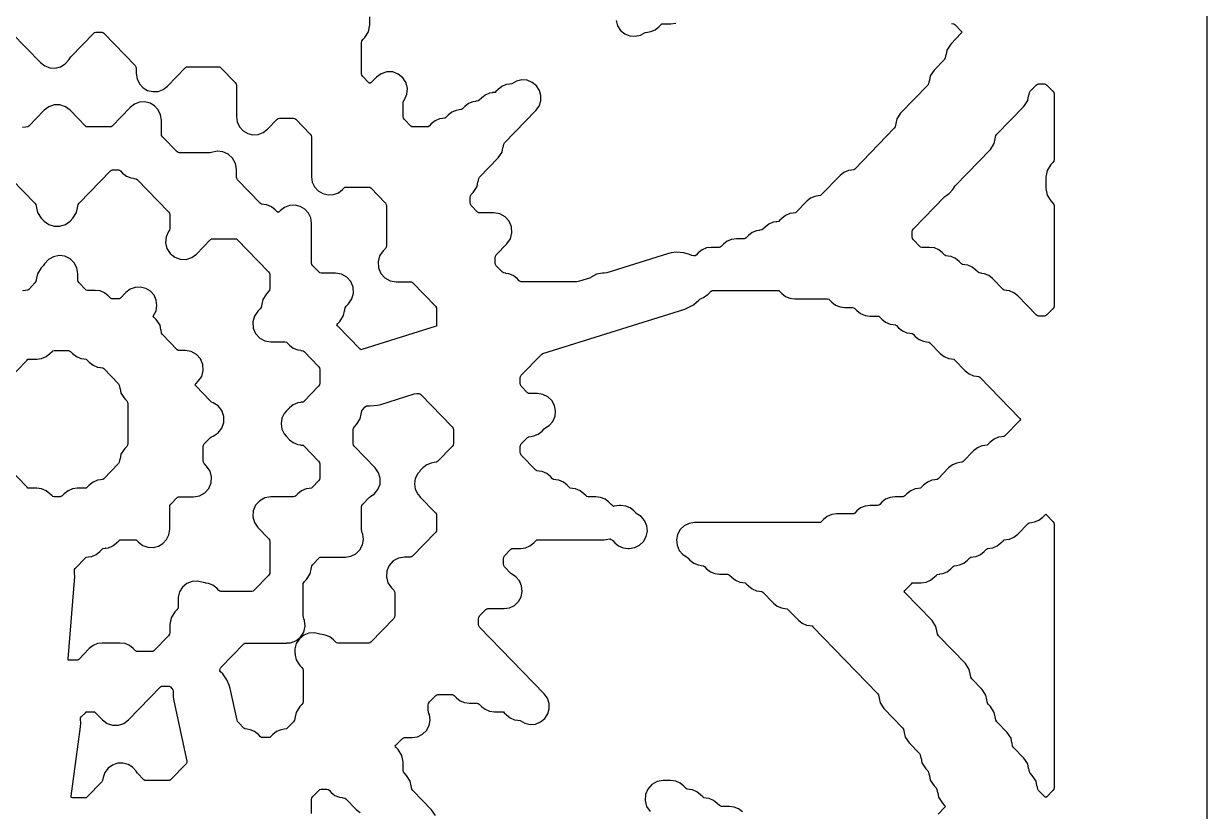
# Model space of a CAD drawing. Header units: millimetres. Extents: x 2 to 65, y 2 to 128.
# Drawn here: x 32.6 to 65.27, y 81.48 to 103.2 of the extents above; entities that cross this region are included whole.
import ezdxf

# ---------------------------------------------------------------- set-up
doc = ezdxf.new("R2010")
doc.units = ezdxf.units.MM
doc.layers.add('CUT', color=1, linetype='Continuous')

msp = doc.modelspace()

# ---------------------------------------------------------------- linework, layer by layer
at = {"layer": 'CUT'}
for points in [[(44.134, 2), (52.134, 2), (52.134, 5), (65.2679, 5), (65.2679, 125), (52.134, 125), (52.134, 128), (44.134, 128), (44.134, 125), (23.134, 125), (23.134, 128), (15.134, 128), (15.134, 125), (2, 125), (2, 5), (15.134, 5), (15.134, 2), (23.134, 2), (23.134, 5), (44.134, 5)], [(57.1565, 97.2365), (57.1316, 97.2747), (57.1229, 97.3195), (57.1229, 97.4602), (57.1316, 97.5049), (57.1565, 97.5431), (58.0207, 98.4337), (58.0757, 98.477), (58.1446, 98.519), (58.2426, 98.6295), (58.3079, 98.7296), (59.2845, 99.7359), (59.389, 99.8962), (59.4139, 100.0234), (59.4164, 100.0229), (59.4344, 100.1151), (59.4593, 100.1533), (60.2056, 100.9223), (60.3102, 101.0827), (60.335, 101.2099), (60.3376, 101.2094), (60.3555, 101.3015), (60.3805, 101.3397), (60.5538, 101.5184), (60.5789, 101.5381), (60.6105, 101.5424), (60.774, 101.5424), (60.8056, 101.5381), (60.8306, 101.5184), (61.004, 101.3397), (61.0289, 101.3015), (61.0377, 101.2568), (61.0377, 99.4551), (61.0289, 99.4103), (61.004, 99.3721), (60.9486, 99.315), (60.844, 99.1546), (60.8074, 98.9668), (60.8074, 98.6604), (60.844, 98.4725), (60.9486, 98.3121), (61.004, 98.255), (61.0289, 98.2168), (61.0377, 98.172), (61.0377, 95.4212), (61.0289, 95.3764), (61.004, 95.3382), (60.8306, 95.1596), (60.8056, 95.1398), (60.774, 95.1356), (60.6105, 95.1356), (60.5789, 95.1398), (60.5538, 95.1596), (60.0336, 95.6957), (59.9291, 95.778), (59.8066, 95.8298), (59.7222, 95.8411), (59.7225, 95.843), (59.6578, 95.8517), (59.6327, 95.8714), (59.3427, 96.1703), (59.2382, 96.2525), (59.1157, 96.3043), (59.0314, 96.3157), (59.0316, 96.3176), (58.9669, 96.3263), (58.9419, 96.346), (58.8821, 96.4075), (58.7776, 96.4898), (58.6551, 96.5416), (58.5708, 96.553), (58.5711, 96.5549), (58.5063, 96.5636), (58.4813, 96.5833), (58.4216, 96.6448), (58.3171, 96.7271), (58.1946, 96.7789), (58.1102, 96.7902), (58.1105, 96.7922), (58.0458, 96.8009), (58.0207, 96.8206), (57.961, 96.8821), (57.8565, 96.9644), (57.734, 97.0162), (57.6022, 97.0339), (57.3865, 97.0339), (57.3549, 97.0381), (57.3299, 97.0579)], [(40.4013, 87.8715), (40.5058, 88.0318), (40.5306, 88.159), (40.5332, 88.1585), (40.5512, 88.2507), (40.5761, 88.2889), (40.7495, 88.4676), (40.7745, 88.4873), (40.8062, 88.4915), (41.4764, 88.4915), (41.6275, 88.5149), (41.7645, 88.5828), (41.8745, 88.6889), (41.9473, 88.8234), (41.9761, 88.9735), (41.9582, 89.1253), (41.9417, 89.1619), (41.9242, 89.2517), (41.9242, 89.867), (41.9329, 89.9117), (41.9578, 89.9499), (42.1312, 90.1286), (42.1811, 90.1679), (42.2744, 90.2266), (42.3763, 90.3513), (42.4333, 90.5019), (42.4395, 90.6629), (42.3942, 90.8174), (42.3021, 90.9495), (41.7275, 91.5416), (41.7026, 91.5798), (41.6939, 91.6246), (41.6939, 92.0025), (41.7026, 92.0473), (41.7275, 92.0855), (41.783, 92.1427), (41.8875, 92.303), (41.9123, 92.4302), (41.9149, 92.4297), (41.9329, 92.5219), (41.9578, 92.5601), (42.0279, 92.6323), (42.063, 92.6573), (42.0646, 92.6577), (42.1547, 92.6579), (42.3638, 92.6805), (42.4597, 92.7005), (43.3781, 92.9886), (43.4525, 93), (43.5028, 93), (43.5344, 92.9958), (43.5594, 92.976), (44.4236, 92.0855), (44.4486, 92.0473), (44.4573, 92.0025), (44.4573, 91.6246), (44.4486, 91.5798), (44.4236, 91.5416), (44.02, 91.1257), (43.9949, 91.1059), (43.9302, 91.0973), (43.9305, 91.0953), (43.8461, 91.084), (43.7236, 91.0322), (43.6191, 90.9499), (43.5361, 90.8644), (43.5388, 90.8618), (43.4732, 90.7918), (43.4077, 90.6568), (43.3852, 90.5085), (43.4077, 90.3601), (43.4732, 90.2251), (43.5388, 90.1551), (43.5361, 90.1525), (43.9631, 89.7126), (43.988, 89.6744), (43.9967, 89.6297), (43.9967, 89.2517), (43.988, 89.2069), (43.9631, 89.1687), (43.3291, 88.5155), (43.3041, 88.4958), (43.2725, 88.4915), (43.1062, 88.4915), (42.942, 88.4638), (42.7961, 88.3838), (42.6845, 88.2603), (42.6197, 88.107), (42.6087, 87.9409), (42.6529, 87.7804), (42.7473, 87.6433), (42.8117, 87.577), (42.8366, 87.5388), (42.8453, 87.4941), (42.8453, 86.8788), (42.8366, 86.834), (42.8117, 86.7958), (42.1777, 86.1426), (42.1527, 86.1229), (42.1211, 86.1186), (41.2667, 86.1186), (41.2351, 86.1229), (41.2101, 86.1426), (41.1503, 86.2041), (41.0458, 86.2864), (40.9233, 86.3382), (40.839, 86.3496), (40.8393, 86.3515), (40.7739, 86.3603), (40.773, 86.3606), (40.6237, 86.3981), (40.4701, 86.3883), (40.3267, 86.3323), (40.2072, 86.2353), (40.1228, 86.1066), (40.0816, 85.9583), (40.0846, 85.8814), (40.0819, 85.8814), (40.0819, 85.8468), (40.0868, 85.8215), (40.0875, 85.8044), (40.0911, 85.7856), (40.0937, 85.7862), (40.1185, 85.6589), (40.2231, 85.4986), (40.2785, 85.4414), (40.3035, 85.4032), (40.3122, 85.3585), (40.3122, 84.5059), (40.3035, 84.4612), (40.2785, 84.423), (40.2231, 84.3658), (40.1185, 84.2055), (40.0937, 84.0783), (40.0911, 84.0788), (40.0732, 83.9866), (40.0483, 83.9484), (39.8749, 83.7697), (39.8498, 83.75), (39.7851, 83.7413), (39.7854, 83.7394), (39.701, 83.7281), (39.5785, 83.6763), (39.474, 83.594), (39.4143, 83.5324), (39.3893, 83.5127), (39.3577, 83.5085), (39.1942, 83.5085), (39.1626, 83.5127), (39.1375, 83.5324), (39.0778, 83.594), (38.9733, 83.6763), (38.8508, 83.7281), (38.7664, 83.7394), (38.7667, 83.7413), (38.702, 83.75), (38.6769, 83.7697), (38.5237, 83.9276), (38.5038, 83.9549), (38.4921, 83.9867), (38.3016, 84.8634), (38.2715, 84.9566), (38.2063, 85.1065), (38.095, 85.2668), (38.0335, 85.3263), (38.0136, 85.3513), (38.0113, 85.3685), (38.0181, 85.4032), (38.043, 85.4414), (38.6769, 86.0947), (38.702, 86.1144), (38.7336, 86.1186), (39.8516, 86.1186), (39.8516, 86.1227), (39.9614, 86.126), (40.1135, 86.1825), (40.2396, 86.2847), (40.3262, 86.422), (40.3643, 86.5797), (40.3499, 86.7413), (40.3303, 86.7859), (40.3122, 86.8788), (40.3122, 87.7627), (40.3458, 87.8143)], [(57.0996, 87.7557), (57.1246, 87.7754), (57.1563, 87.7797), (57.3719, 87.7797), (57.5037, 87.7974), (57.6262, 87.8492), (57.7307, 87.9314), (57.7904, 87.993), (57.8155, 88.0127), (57.8802, 88.0214), (57.8799, 88.0233), (57.9643, 88.0346), (58.0868, 88.0865), (58.1913, 88.1687), (58.251, 88.2303), (58.2761, 88.25), (58.3408, 88.2587), (58.3405, 88.2606), (58.4249, 88.2719), (58.5474, 88.3237), (58.6519, 88.406), (58.7116, 88.4676), (58.7366, 88.4873), (58.8013, 88.496), (58.8011, 88.4979), (58.8854, 88.5092), (59.0079, 88.561), (59.1124, 88.6433), (59.1721, 88.7048), (59.1972, 88.7246), (59.2619, 88.7333), (59.2616, 88.7352), (59.346, 88.7465), (59.4685, 88.7983), (59.573, 88.8806), (59.6327, 88.9421), (59.6578, 88.9619), (59.7225, 88.9705), (59.7222, 88.9725), (59.8066, 88.9838), (59.9291, 89.0356), (60.0336, 89.1179), (60.3236, 89.4167), (60.3486, 89.4364), (60.4133, 89.4451), (60.4131, 89.447), (60.4974, 89.4584), (60.6199, 89.5102), (60.7244, 89.5925), (60.7795, 89.6492), (60.8074, 89.67), (60.8353, 89.6492), (61.004, 89.4753), (61.0289, 89.4371), (61.0377, 89.3924), (61.0377, 82.133), (61.0289, 82.0883), (61.004, 82.0501), (60.8353, 81.8762), (60.8074, 81.8554), (60.7795, 81.8762), (60.6107, 82.0501), (60.5858, 82.0883), (60.5679, 82.1805), (60.5653, 82.18), (60.5405, 82.3072), (60.4359, 82.4675), (60.3805, 82.5247), (60.3555, 82.5629), (60.3376, 82.655), (60.335, 82.6545), (60.3102, 82.7818), (60.2056, 82.9421), (59.9199, 83.2365), (59.895, 83.2747), (59.877, 83.3669), (59.8744, 83.3664), (59.8496, 83.4936), (59.7451, 83.654), (59.4593, 83.9484), (59.4344, 83.9866), (59.4164, 84.0788), (59.4139, 84.0783), (59.389, 84.2055), (59.2845, 84.3658), (59.229, 84.423), (59.2041, 84.4612), (59.1862, 84.5533), (59.1836, 84.5528), (59.1588, 84.6801), (59.0542, 84.8404), (58.7685, 85.1348), (58.7436, 85.173), (58.7256, 85.2652), (58.723, 85.2647), (58.6982, 85.3919), (58.5936, 85.5523), (57.8473, 86.3213), (57.8224, 86.3595), (57.8045, 86.4516), (57.8019, 86.4511), (57.7771, 86.5784), (57.6725, 86.7387), (56.9195, 87.5147), (56.8998, 87.5424), (56.9195, 87.5701)], [(36.6259, 84.928), (36.6509, 84.9082), (36.6901, 84.8678), (36.7147, 84.8305), (36.7238, 84.7868), (36.7267, 84.621), (36.7381, 84.5236), (37.1, 82.8579), (37.1019, 82.8197), (37.0801, 82.7882), (36.6509, 82.346), (36.6259, 82.3263), (36.5943, 82.322), (35.9702, 82.322), (35.9386, 82.3263), (35.9135, 82.346), (35.7402, 82.5247), (35.7019, 82.5833), (35.6039, 82.6937), (35.4779, 82.7707), (35.3349, 82.8075), (35.1874, 82.801), (35.0482, 82.7516), (34.9295, 82.6638), (34.8417, 82.5451), (34.7923, 82.4059), (34.7767, 82.3256), (34.7518, 82.2874), (34.3481, 81.8714), (34.323, 81.8517), (34.2914, 81.8475), (33.9433, 81.8475), (33.9076, 81.8536), (33.9063, 81.8898), (34.1696, 83.8111), (34.1734, 83.9091), (34.1666, 84.0206), (34.1692, 84.0535), (34.1887, 84.0801), (34.3016, 84.1964), (34.3266, 84.2161), (34.3582, 84.2203), (34.5217, 84.2203), (34.5533, 84.2161), (34.5784, 84.1964), (34.772, 83.9968), (34.8998, 83.9016), (35.0511, 83.8515), (35.2105, 83.8515), (35.3618, 83.9016), (35.4896, 83.9968), (36.3741, 84.9082), (36.4046, 84.9322), (36.5943, 84.9322)]]:
    msp.add_lwpolyline(points, close=True, dxfattribs=at)
for points in [[(58.2078, 103.2078), (58.2725, 103.1991), (58.2975, 103.1794), (58.4777, 102.9938), (58.4973, 102.9661), (58.4777, 102.9384), (58.1852, 102.637), (58.0806, 102.4767), (58.0558, 102.3494), (58.0532, 102.3499), (58.0353, 102.2578), (58.0103, 102.2196), (57.7246, 101.9251), (57.6201, 101.7648), (57.5952, 101.6376), (57.5927, 101.6381), (57.5747, 101.5459), (57.5498, 101.5077), (56.8035, 100.7387), (56.6989, 100.5784), (56.6741, 100.4511), (56.6715, 100.4516), (56.6536, 100.3595), (56.6286, 100.3213), (55.5341, 99.1935), (55.5091, 99.1737), (55.4444, 99.165), (55.4446, 99.1631), (55.3603, 99.1518), (55.2378, 99.1), (55.1333, 99.0177), (54.613, 98.4816), (54.5879, 98.4619), (54.5232, 98.4532), (54.5235, 98.4513), (54.4391, 98.4399), (54.3167, 98.3881), (54.2122, 98.3058), (53.9221, 98.007), (53.8971, 97.9873), (53.8324, 97.9786), (53.8326, 97.9767), (53.7483, 97.9654), (53.6258, 97.9135), (53.5213, 97.8313), (53.4616, 97.7697), (53.4365, 97.75), (53.3718, 97.7413), (53.3721, 97.7394), (53.2877, 97.7281), (53.1652, 97.6763), (53.0607, 97.594), (53.001, 97.5324), (52.976, 97.5127), (52.9113, 97.504), (52.9115, 97.5021), (52.8272, 97.4908), (52.7047, 97.439), (52.6002, 97.3567), (52.5405, 97.2952), (52.5154, 97.2754), (52.4838, 97.2712), (52.2681, 97.2712), (52.1363, 97.2535), (52.0138, 97.2017), (51.9093, 97.1194), (51.8496, 97.0579), (51.8245, 97.0381), (51.7929, 97.0339), (51.5773, 97.0339), (51.4455, 97.0162), (51.323, 96.9644), (51.2185, 96.8821), (51.1588, 96.8206), (51.1337, 96.8009), (51.1021, 96.7966), (51.097, 96.7966), (51.0441, 96.8057), (50.9773, 96.8336), (50.8223, 96.8791), (50.628, 96.8963), (50.4655, 96.8788), (50.3696, 96.8588), (48.695, 96.3334), (48.6206, 96.322), (48.5774, 96.322), (48.4115, 96.2937), (48.2644, 96.212), (48.2446, 96.1961), (48.217, 96.1835), (47.9386, 96.0961), (47.8642, 96.0847), (46.3329, 96.0847), (46.3013, 96.089), (46.2763, 96.1087), (46.2166, 96.1703), (46.1121, 96.2525), (45.9896, 96.3043), (45.9052, 96.3157), (45.9055, 96.3176), (45.8408, 96.3263), (45.8157, 96.346), (45.6423, 96.5247), (45.6174, 96.5629), (45.6087, 96.6076), (45.6087, 96.7483), (45.6174, 96.7931), (45.6423, 96.8313), (45.9369, 97.1348), (46.0314, 97.2719), (46.0756, 97.4324), (46.0646, 97.5985), (45.9998, 97.7518), (45.8882, 97.8753), (45.7423, 97.9553), (45.5781, 97.9831), (45.1815, 97.9831), (45.1499, 97.9873), (45.1249, 98.007), (44.9515, 98.1857), (44.9266, 98.2239), (44.9178, 98.2686), (44.9178, 98.4093), (44.9266, 98.4541), (44.9515, 98.4923), (45.0069, 98.5494), (45.1115, 98.7098), (45.1363, 98.837), (45.1389, 98.8365), (45.1569, 98.9287), (45.1818, 98.9669), (45.6978, 99.4986), (45.8023, 99.6589), (45.8272, 99.7862), (45.8297, 99.7856), (45.8477, 99.8778), (45.8726, 99.916), (46.7369, 100.8066), (46.8239, 100.9285), (46.871, 101.0708), (46.8737, 101.2206), (46.8319, 101.3645), (46.7494, 101.4896), (46.6335, 101.5846), (46.4947, 101.641), (46.3454, 101.6537), (46.199, 101.6216), (46.0688, 101.5476), (46.0675, 101.5466), (46.0028, 101.5379), (46.003, 101.536), (45.9187, 101.5247), (45.7962, 101.4729), (45.6917, 101.3906), (45.632, 101.3291), (45.6069, 101.3093), (45.5422, 101.3006), (45.5425, 101.2987), (45.4581, 101.2874), (45.3356, 101.2356), (45.2311, 101.1533), (45.1714, 101.0918), (45.1463, 101.072), (45.0816, 101.0634), (45.0819, 101.0614), (44.9975, 101.0501), (44.875, 100.9983), (44.7705, 100.916), (44.7108, 100.8545), (44.6858, 100.8347), (44.6211, 100.8261), (44.6213, 100.8241), (44.537, 100.8128), (44.4145, 100.761), (44.31, 100.6787), (44.2503, 100.6172), (44.2252, 100.5975), (44.1605, 100.5888), (44.1608, 100.5869), (44.0764, 100.5755), (43.9539, 100.5237), (43.8494, 100.4414), (43.7897, 100.3799), (43.7646, 100.3602), (43.733, 100.3559), (43.3393, 100.3559), (43.3077, 100.3602), (43.2826, 100.3799), (43.1092, 100.5586), (43.0843, 100.5968), (43.0756, 100.6415), (43.0756, 101.0195), (43.0843, 101.0643), (43.1114, 101.1059), (43.1771, 101.2552), (43.1911, 101.4177), (43.1521, 101.5761), (43.0643, 101.7135), (42.9368, 101.8153), (42.7834, 101.8707), (42.6203, 101.8737), (42.465, 101.8241), (42.3338, 101.7272), (42.1824, 101.5712), (42.1545, 101.5503), (42.1265, 101.5712), (41.9578, 101.745), (41.9329, 101.7832), (41.9242, 101.828), (41.9242, 102.6805), (41.9329, 102.7253), (41.9578, 102.7635), (42.0133, 102.8206), (42.1178, 102.981), (42.1545, 103.1688), (42.1545, 103.3924)], [(48.9493, 103.2879), (48.9911, 103.144), (49.0736, 103.0189), (49.1895, 102.9239), (49.3283, 102.8675), (49.4776, 102.8548), (49.624, 102.8868), (49.7543, 102.9608), (49.7556, 102.9619), (49.8203, 102.9705), (49.82, 102.9725), (49.9044, 102.9838), (50.0269, 103.0356), (50.1314, 103.1179), (50.1911, 103.1794), (50.2162, 103.1991), (50.2478, 103.2034), (50.4634, 103.2034), (50.5952, 103.2211)], [(32.2755, 102.9421), (33.0649, 102.1288), (33.1833, 102.0386), (33.3231, 101.9873), (33.4717, 101.9793), (33.6162, 102.0156), (33.7435, 102.0927), (33.8425, 102.2039), (33.8979, 102.2889), (34.5318, 102.9421), (34.5569, 102.9619), (34.5885, 102.9661), (34.752, 102.9661), (34.7836, 102.9619), (34.8087, 102.9421), (35.6729, 102.0516), (35.6978, 102.0134), (35.7065, 101.9686), (35.7065, 101.8264), (35.7283, 101.6803), (35.7918, 101.547), (35.8915, 101.4381), (36.0186, 101.363), (36.1622, 101.3283), (36.3096, 101.3371), (36.448, 101.3885), (36.5653, 101.4782), (37.065, 101.993), (37.09, 102.0127), (37.1216, 102.0169), (37.976, 102.0169), (38.0076, 102.0127), (38.0326, 101.993), (38.4363, 101.577), (38.4612, 101.5388), (38.4699, 101.4941), (38.4699, 100.6399), (38.4917, 100.4939), (38.5552, 100.3606), (38.6549, 100.2517), (38.782, 100.1766), (38.9256, 100.1419), (39.073, 100.1507), (39.2114, 100.2021), (39.3287, 100.2917), (39.5981, 100.5693), (39.6231, 100.589), (39.6547, 100.5932), (40.0485, 100.5932), (40.0801, 100.589), (40.1052, 100.5693), (40.5088, 100.1533), (40.5337, 100.1151), (40.5425, 100.0703), (40.5425, 98.9789), (40.5643, 98.8329), (40.6278, 98.6996), (40.7274, 98.5906), (40.8546, 98.5156), (40.9981, 98.4809), (41.1455, 98.4896), (41.2839, 98.5411), (41.4013, 98.6307), (41.4403, 98.6709), (41.4654, 98.6907), (41.497, 98.6949), (42.1211, 98.6949), (42.1527, 98.6907), (42.1777, 98.6709), (42.5814, 98.255), (42.6063, 98.2168), (42.615, 98.172), (42.615, 97.0822), (42.6063, 97.0374), (42.5814, 96.9992), (42.5171, 96.933), (42.4226, 96.7959), (42.3784, 96.6354), (42.3894, 96.4693), (42.4542, 96.316), (42.5658, 96.1925), (42.7117, 96.1125), (42.8759, 96.0847), (43.2725, 96.0847), (43.3041, 96.0805), (43.3291, 96.0608), (43.9631, 95.4075), (43.988, 95.3693), (43.9967, 95.3246), (43.9967, 94.8992), (43.991, 94.8637), (43.9589, 94.8477), (41.9338, 94.2124), (41.9339, 94.2121), (41.9172, 94.2091), (41.9122, 94.2073), (41.8827, 94.2292), (41.2602, 94.8706), (41.2406, 94.8983), (41.2602, 94.926), (41.3224, 94.9901), (41.427, 95.1504), (41.4518, 95.2777), (41.4544, 95.2772), (41.4723, 95.3693), (41.4972, 95.4075), (41.5616, 95.4738), (41.656, 95.6109), (41.7002, 95.7714), (41.6892, 95.9375), (41.6244, 96.0908), (41.5128, 96.2143), (41.3669, 96.2943), (41.2027, 96.322), (40.8062, 96.322), (40.7745, 96.3263), (40.7495, 96.346), (40.5761, 96.5247), (40.5512, 96.5629), (40.5425, 96.6076), (40.5425, 97.6991), (40.5207, 97.8451), (40.4572, 97.9784), (40.3575, 98.0873), (40.2303, 98.1624), (40.0868, 98.1971), (39.9394, 98.1883), (39.801, 98.1369), (39.6837, 98.0473), (39.6493, 98.0118), (39.6213, 97.991), (39.5934, 98.0118), (39.5384, 98.0686), (39.4339, 98.1508), (39.3114, 98.2026), (39.227, 98.214), (39.2273, 98.2159), (39.1626, 98.2246), (39.1375, 98.2443), (38.5036, 98.8975), (38.4786, 98.9357), (38.4699, 98.9805), (38.4699, 99.1867), (38.4432, 99.348), (38.3658, 99.4921), (38.2461, 99.6035), (38.0969, 99.6703), (37.9341, 99.6854), (37.7826, 99.649), (37.7457, 99.6441), (36.8913, 99.6441), (36.8597, 99.6483), (36.8347, 99.668), (36.431, 100.084), (36.4061, 100.1222), (36.3974, 100.1669), (36.3974, 100.5465), (36.3756, 100.6925), (36.3121, 100.8258), (36.2124, 100.9348), (36.0852, 101.0099), (35.9417, 101.0445), (35.7943, 101.0358), (35.6559, 100.9843), (35.5386, 100.8947), (35.0389, 100.3799), (35.0139, 100.3602), (34.9823, 100.3559), (34.3582, 100.3559), (34.3266, 100.3602), (34.3016, 100.3799), (33.8776, 100.8167), (33.7498, 100.9119), (33.5985, 100.9621), (33.4391, 100.9621), (33.2878, 100.9119), (33.16, 100.8167), (32.7361, 100.3799), (32.711, 100.3602), (32.6463, 100.3515), (32.6466, 100.3496), (32.5622, 100.3382)], [(32.2755, 98.9082), (32.9095, 98.255), (32.9344, 98.2168), (32.9524, 98.1246), (32.955, 98.1251), (32.9798, 97.9979), (33.0843, 97.8376), (33.16, 97.7596), (33.2878, 97.6643), (33.4391, 97.6142), (33.5985, 97.6142), (33.7498, 97.6643), (33.8776, 97.7596), (33.9534, 97.8376), (34.0579, 97.9979), (34.0827, 98.1251), (34.0853, 98.1246), (34.1033, 98.2168), (34.1282, 98.255), (34.9924, 99.1455), (35.0175, 99.1653), (35.0491, 99.1695), (35.2126, 99.1695), (35.2442, 99.1653), (35.2692, 99.1455), (35.3289, 99.084), (35.4334, 99.0017), (35.5559, 98.9499), (35.6403, 98.9386), (35.64, 98.9366), (35.7047, 98.928), (35.7298, 98.9082), (36.594, 98.0177), (36.6189, 97.9795), (36.6277, 97.9348), (36.6277, 97.5568), (36.6189, 97.512), (36.5918, 97.4704), (36.5262, 97.3211), (36.5121, 97.1586), (36.5511, 97.0002), (36.639, 96.8628), (36.7664, 96.761), (36.9198, 96.7056), (37.0829, 96.7026), (37.2383, 96.7521), (37.3694, 96.8491), (37.7558, 97.2472), (37.7809, 97.2669), (37.8125, 97.2712), (38.4365, 97.2712), (38.4681, 97.2669), (38.4932, 97.2472), (39.3574, 96.3567), (39.3823, 96.3185), (39.3911, 96.2737), (39.3911, 95.8958), (39.3823, 95.851), (39.3574, 95.8128), (39.302, 95.7557), (39.1974, 95.5953), (39.1726, 95.4681), (39.17, 95.4686), (39.152, 95.3764), (39.1271, 95.3382), (39.0628, 95.2719), (38.9684, 95.1349), (38.9242, 94.9744), (38.9351, 94.8083), (39, 94.655), (39.1116, 94.5315), (39.2575, 94.4514), (39.4216, 94.4237), (39.8182, 94.4237), (39.8498, 94.4195), (39.8749, 94.3998), (39.9346, 94.3382), (40.0391, 94.2559), (40.1616, 94.2041), (40.2459, 94.1928), (40.2457, 94.1909), (40.3104, 94.1822), (40.3354, 94.1625), (40.7391, 93.7465), (40.764, 93.7083), (40.7728, 93.6636), (40.7728, 93.2856), (40.764, 93.2408), (40.7391, 93.2026), (40.3354, 92.7867), (40.3104, 92.767), (40.2457, 92.7583), (40.2459, 92.7563), (40.1616, 92.745), (40.0391, 92.6932), (39.9346, 92.6109), (39.8516, 92.5254), (39.8543, 92.5228), (39.7887, 92.4529), (39.7232, 92.3179), (39.7006, 92.1695), (39.7232, 92.0211), (39.7887, 91.8861), (39.8543, 91.8161), (39.8516, 91.8136), (39.9346, 91.7281), (40.0391, 91.6458), (40.1616, 91.594), (40.2459, 91.5826), (40.2457, 91.5807), (40.3104, 91.572), (40.3354, 91.5523), (40.7391, 91.1364), (40.764, 91.0982), (40.7728, 91.0534), (40.7728, 90.6754), (40.764, 90.6307), (40.7391, 90.5925), (40.5657, 90.4138), (40.5407, 90.3941), (40.476, 90.3854), (40.4762, 90.3835), (40.3919, 90.3721), (40.2694, 90.3203), (40.1649, 90.238), (40.1052, 90.1765), (40.0801, 90.1568), (40.0485, 90.1525), (39.4216, 90.1525), (39.2575, 90.1248), (39.1116, 90.0448), (39, 89.9213), (38.9351, 89.768), (38.9242, 89.6019), (38.9684, 89.4414), (39.0628, 89.3043), (39.3574, 89.0008), (39.3823, 88.9626), (39.3911, 88.9178), (39.3911, 88.0339), (39.3574, 87.9823), (38.9537, 87.5663), (38.9287, 87.5466), (38.8971, 87.5424), (38.0428, 87.5424), (38.0111, 87.5466), (37.9861, 87.5663), (37.9264, 87.6279), (37.8219, 87.7102), (37.6994, 87.762), (37.615, 87.7733), (37.6153, 87.7752), (37.55, 87.784), (37.5491, 87.7844), (37.3998, 87.8218), (37.2461, 87.812), (37.1028, 87.756), (36.9832, 87.659), (36.8989, 87.5303), (36.8577, 87.382), (36.8606, 87.3051), (36.8579, 87.3051), (36.8579, 87.1161), (36.8492, 87.0713), (36.8243, 87.0331), (36.7688, 86.976), (36.6643, 86.8157), (36.6277, 86.6278), (36.6277, 86.4042), (36.6189, 86.3595), (36.594, 86.3213), (36.1903, 85.9053), (36.1599, 85.8814), (35.7399, 85.8814), (35.7083, 85.8856), (35.6833, 85.9053), (35.6235, 85.9669), (35.519, 86.0491), (35.3966, 86.101), (35.2647, 86.1186), (34.7666, 86.1186), (34.6348, 86.101), (34.5123, 86.0491), (34.4078, 85.9669), (34.1178, 85.668), (34.0927, 85.6483), (34.0611, 85.6441), (33.8652, 85.6441), (33.8302, 85.6499), (33.8272, 85.6853), (34.0065, 87.9515), (34.0046, 88.0495), (33.9971, 88.1126), (33.9982, 88.1476), (34.0186, 88.176), (34.3016, 88.4676), (34.3266, 88.4873), (34.3913, 88.496), (34.3911, 88.4979), (34.4754, 88.5092), (34.5979, 88.561), (34.7024, 88.6433), (34.7621, 88.7048), (34.7872, 88.7246), (34.8519, 88.7333), (34.8516, 88.7352), (34.936, 88.7465), (35.0585, 88.7983), (35.163, 88.8806), (35.2227, 88.9421), (35.2478, 88.9619), (35.2794, 88.9661), (35.6731, 88.9661), (35.7047, 88.9619), (35.7298, 88.9421), (35.7688, 88.9019), (35.8862, 88.8123), (36.0246, 88.7608), (36.172, 88.7521), (36.3155, 88.7867), (36.4427, 88.8618), (36.5423, 88.9708), (36.6059, 89.1041), (36.6277, 89.2501), (36.6277, 89.867), (36.6364, 89.9117), (36.6613, 89.9499), (36.8347, 90.1286), (36.8597, 90.1483), (36.8913, 90.1525), (37.2879, 90.1525), (37.4521, 90.1802), (37.598, 90.2603), (37.7096, 90.3838), (37.7744, 90.5371), (37.7854, 90.7032), (37.7412, 90.8637), (37.6467, 91.0008), (37.5824, 91.067), (37.5575, 91.1052), (37.5488, 91.15), (37.5488, 91.528), (37.5575, 91.5727), (37.5824, 91.6109), (37.7558, 91.7896), (37.7814, 91.8097), (37.8238, 91.8276), (37.9641, 91.9171), (38.0674, 92.0477), (38.122, 92.2049), (38.122, 92.3714), (38.0674, 92.5286), (37.9641, 92.6592), (37.8238, 92.7486), (37.7814, 92.7666), (37.7558, 92.7867), (37.3454, 93.2096), (37.3258, 93.2373), (37.3454, 93.265), (37.4165, 93.3382), (37.5109, 93.4753), (37.5551, 93.6358), (37.5441, 93.8019), (37.4793, 93.9552), (37.3677, 94.0787), (37.2218, 94.1587), (37.0576, 94.1864), (36.8913, 94.1864), (36.8597, 94.1907), (36.8347, 94.2104), (36.431, 94.6264), (36.4061, 94.6646), (36.3881, 94.7567), (36.3855, 94.7562), (36.3607, 94.8834), (36.2562, 95.0438), (36.194, 95.1079), (36.1743, 95.1356), (36.1844, 95.1498), (36.2514, 95.2827), (36.2763, 95.4294), (36.2569, 95.5769), (36.195, 95.7123), (36.096, 95.8233), (35.9686, 95.9004), (35.8243, 95.9365), (35.6757, 95.9285), (35.536, 95.8772), (35.4176, 95.787), (35.2692, 95.6341), (35.2442, 95.6144), (35.2126, 95.6102), (35.0491, 95.6102), (35.0175, 95.6144), (34.9924, 95.6341), (34.9327, 95.6957), (34.8282, 95.778), (34.7057, 95.8298), (34.5739, 95.8475), (34.3582, 95.8475), (34.3266, 95.8517), (34.3016, 95.8714), (34.1282, 96.0501), (34.1033, 96.0883), (34.0945, 96.133), (34.0945, 96.3067), (34.0691, 96.4642), (33.9953, 96.6057), (33.8807, 96.7167), (33.737, 96.786), (33.5788, 96.8064), (33.4221, 96.776), (33.2831, 96.6978), (33.1757, 96.5798), (33.1398, 96.5247), (33.0843, 96.4675), (32.9798, 96.3072), (32.955, 96.18), (32.9524, 96.1805), (32.9344, 96.0883), (32.9095, 96.0501), (32.7361, 95.8714), (32.711, 95.8517), (32.6463, 95.843), (32.6466, 95.8411), (32.5622, 95.8298)], [(43.9601, 81.358), (43.8555, 81.5184), (43.3395, 82.0501), (43.3146, 82.0883), (43.2966, 82.1805), (43.294, 82.18), (43.2692, 82.3072), (43.1647, 82.4675), (43.1092, 82.5247), (43.0843, 82.5629), (43.0756, 82.6076), (43.0756, 82.8312), (43.0389, 83.019), (42.9344, 83.1794), (42.8722, 83.2435), (42.8526, 83.2712), (42.8722, 83.2989), (43.0523, 83.4845), (43.0774, 83.5042), (43.109, 83.5085), (43.3187, 83.5085), (43.4698, 83.5318), (43.6067, 83.5998), (43.7168, 83.7059), (43.7896, 83.8403), (43.8184, 83.9904), (43.8005, 84.1423), (43.7839, 84.1789), (43.7664, 84.2686), (43.7664, 84.4093), (43.7752, 84.4541), (43.8001, 84.4923), (43.9735, 84.6709), (43.9985, 84.6907), (44.0301, 84.6949), (44.4239, 84.6949), (44.4555, 84.6907), (44.4805, 84.6709), (44.5403, 84.6094), (44.6448, 84.5271), (44.7673, 84.4753), (44.8991, 84.4576), (45.1147, 84.4576), (45.1463, 84.4534), (45.1714, 84.4337), (45.2311, 84.3721), (45.3356, 84.2898), (45.4581, 84.238), (45.5899, 84.2203), (45.8056, 84.2203), (45.8372, 84.2161), (45.8622, 84.1964), (45.922, 84.1348), (46.0265, 84.0526), (46.149, 84.0007), (46.2333, 83.9894), (46.233, 83.9875), (46.2978, 83.9788), (46.299, 83.9778), (46.4293, 83.9038), (46.5757, 83.8717), (46.725, 83.8844), (46.8638, 83.9408), (46.9797, 84.0358), (47.0622, 84.1609), (47.104, 84.3048), (47.1012, 84.4546), (47.0542, 84.5969), (46.9672, 84.7189), (45.1818, 86.5586), (45.1569, 86.5968), (45.1481, 86.6415), (45.1481, 86.7822), (45.1569, 86.827), (45.1818, 86.8652), (45.3552, 87.0438), (45.3802, 87.0636), (45.4118, 87.0678), (45.8591, 87.0678), (46.009, 87.0908), (46.1452, 87.1577), (46.255, 87.2624), (46.3283, 87.3952), (46.3585, 87.5439), (46.3427, 87.6948), (46.2823, 87.834), (46.183, 87.9487), (46.0916, 88.005), (46.046, 88.0409), (45.8726, 88.2196), (45.8477, 88.2578), (45.839, 88.3025), (45.839, 88.4432), (45.8477, 88.488), (45.8726, 88.5262), (46.046, 88.7048), (46.0711, 88.7246), (46.1027, 88.7288), (46.3183, 88.7288), (46.4501, 88.7465), (46.5726, 88.7983), (46.6771, 88.8806), (46.7369, 88.9421), (46.7619, 88.9619), (46.7935, 88.9661), (48.6225, 88.9661), (48.7724, 88.9891), (48.7835, 88.9946), (48.8103, 88.978), (48.8322, 88.9608), (48.8497, 88.9509), (48.8559, 88.9422), (48.9156, 88.8806), (49.0201, 88.7983), (49.1426, 88.7465), (49.2745, 88.7288), (49.3133, 88.7288), (49.4633, 88.7518), (49.5994, 88.8188), (49.7092, 88.9234), (49.7826, 89.0562), (49.8127, 89.2049), (49.7969, 89.3558), (49.7366, 89.495), (49.6372, 89.6097), (49.5458, 89.666), (49.524, 89.6832), (49.5065, 89.6932), (49.5003, 89.7019), (49.4405, 89.7635), (49.336, 89.8457), (49.2135, 89.8976), (49.0817, 89.9153), (49.0429, 89.9153), (48.8929, 89.8922), (48.8818, 89.8868), (48.855, 89.9033), (48.8094, 89.9392), (48.7497, 90.0008), (48.6452, 90.083), (48.5227, 90.1349), (48.3909, 90.1525), (48.1752, 90.1525), (48.1436, 90.1568), (48.1186, 90.1765), (48.0588, 90.238), (47.9543, 90.3203), (47.8318, 90.3721), (47.7475, 90.3835), (47.7477, 90.3854), (47.683, 90.3941), (47.658, 90.4138), (47.5983, 90.4753), (47.4938, 90.5576), (47.3713, 90.6094), (47.2869, 90.6207), (47.2872, 90.6227), (47.2225, 90.6314), (47.1974, 90.6511), (47.1377, 90.7126), (47.0332, 90.7949), (46.9107, 90.8467), (46.8264, 90.858), (46.8266, 90.86), (46.7619, 90.8686), (46.7369, 90.8884), (46.3332, 91.3043), (46.3083, 91.3425), (46.2995, 91.3873), (46.2995, 91.528), (46.3083, 91.5727), (46.3332, 91.6109), (46.5066, 91.7896), (46.5316, 91.8093), (46.5963, 91.818), (46.5961, 91.8199), (46.6804, 91.8312), (46.8029, 91.8831), (46.9074, 91.9653), (46.9671, 92.0269), (47.0127, 92.0628), (47.1041, 92.1191), (47.2034, 92.2338), (47.2638, 92.373), (47.2796, 92.5239), (47.2495, 92.6726), (47.1761, 92.8054), (47.0663, 92.9101), (46.9301, 92.977), (46.7802, 93), (46.5632, 93), (46.5316, 93.0042), (46.5066, 93.024), (46.3332, 93.2026), (46.3083, 93.2408), (46.2995, 93.2856), (46.2995, 93.4263), (46.3083, 93.471), (46.3332, 93.5092), (46.8786, 94.0712), (46.9022, 94.0902), (46.9299, 94.1028), (50.8485, 95.3321), (50.9387, 95.3705), (51.0821, 95.4489), (51.2317, 95.5741), (51.2374, 95.5811), (51.2639, 95.6055), (51.3198, 95.6323), (51.3646, 95.6467), (51.4949, 95.7433), (51.5728, 95.8235), (51.5979, 95.8432), (51.6295, 95.8475), (53.4049, 95.8475), (53.4365, 95.8432), (53.4616, 95.8235), (53.5213, 95.762), (53.6258, 95.6797), (53.7483, 95.6279), (53.8801, 95.6102), (54.7866, 95.6102), (54.8182, 95.6059), (54.8433, 95.5862), (54.903, 95.5247), (55.0075, 95.4424), (55.13, 95.3906), (55.2618, 95.3729), (55.4775, 95.3729), (55.5091, 95.3686), (55.5341, 95.3489), (55.5939, 95.2874), (55.6984, 95.2051), (55.8208, 95.1533), (55.9527, 95.1356), (56.1683, 95.1356), (56.1999, 95.1314), (56.225, 95.1116), (56.2847, 95.0501), (56.3892, 94.9678), (56.5117, 94.916), (56.596, 94.9047), (56.5958, 94.9027), (56.6605, 94.8941), (56.6855, 94.8743), (56.7453, 94.8128), (56.8498, 94.7305), (56.9723, 94.6787), (57.0566, 94.6674), (57.0564, 94.6655), (57.1211, 94.6568), (57.1461, 94.637), (57.2058, 94.5755), (57.3103, 94.4932), (57.4328, 94.4414), (57.5172, 94.4301), (57.5169, 94.4282), (57.5816, 94.4195), (57.6067, 94.3998), (57.8967, 94.1009), (58.0012, 94.0187), (58.1237, 93.9668), (58.208, 93.9555), (58.2078, 93.9536), (58.2725, 93.9449), (58.2975, 93.9252), (58.5875, 93.6264), (58.692, 93.5441), (58.8145, 93.4923), (58.8989, 93.4809), (58.8986, 93.479), (58.9633, 93.4703), (58.9884, 93.4506), (60.0897, 92.3158), (60.1093, 92.2881), (60.0897, 92.2604), (59.6792, 91.8375), (59.6542, 91.8178), (59.5895, 91.8091), (59.5897, 91.8072), (59.5054, 91.7959), (59.3829, 91.7441), (59.2784, 91.6618), (59.2187, 91.6002), (59.1936, 91.5805), (59.1289, 91.5718), (59.1292, 91.5699), (59.0448, 91.5586), (58.9223, 91.5068), (58.8178, 91.4245), (58.5278, 91.1257), (58.5028, 91.1059), (58.4381, 91.0973), (58.4383, 91.0953), (58.354, 91.084), (58.2315, 91.0322), (58.127, 90.9499), (57.837, 90.6511), (57.8119, 90.6314), (57.7472, 90.6227), (57.7475, 90.6207), (57.6631, 90.6094), (57.5406, 90.5576), (57.4361, 90.4753), (57.3764, 90.4138), (57.3513, 90.3941), (57.2866, 90.3854), (57.2869, 90.3835), (57.2025, 90.3721), (57.08, 90.3203), (56.9756, 90.238), (56.9158, 90.1765), (56.8908, 90.1568), (56.8592, 90.1525), (56.6435, 90.1525), (56.5117, 90.1349), (56.3892, 90.083), (56.2847, 90.0008), (56.225, 89.9392), (56.1999, 89.9195), (56.1683, 89.9153), (55.9527, 89.9153), (55.8208, 89.8976), (55.6984, 89.8457), (55.5939, 89.7635), (55.5341, 89.7019), (55.5091, 89.6822), (55.4775, 89.678), (55.0315, 89.678), (54.8997, 89.6603), (54.7772, 89.6085), (54.6727, 89.5262), (54.613, 89.4646), (54.5879, 89.4449), (54.5563, 89.4407), (51.1154, 89.4407), (50.9655, 89.4177), (50.8293, 89.3507), (50.7195, 89.246), (50.6461, 89.1133), (50.616, 88.9646), (50.6318, 88.8137), (50.6922, 88.6745), (50.7915, 88.5598), (50.8829, 88.5034), (50.9285, 88.4676), (50.9882, 88.406), (51.0927, 88.3237), (51.2152, 88.2719), (51.2995, 88.2606), (51.2993, 88.2587), (51.364, 88.25), (51.389, 88.2303), (51.4488, 88.1687), (51.5533, 88.0865), (51.6757, 88.0346), (51.8076, 88.0169), (52.0232, 88.0169), (52.0548, 88.0127), (52.0799, 87.993), (52.1396, 87.9314), (52.2441, 87.8492), (52.3666, 87.7974), (52.4509, 87.786), (52.4507, 87.7841), (52.5154, 87.7754), (52.5405, 87.7557), (52.6002, 87.6942), (52.7047, 87.6119), (52.8272, 87.5601), (52.9115, 87.5487), (52.9113, 87.5468), (52.976, 87.5381), (53.001, 87.5184), (53.291, 87.2196), (53.3955, 87.1373), (53.518, 87.0855), (53.6024, 87.0742), (53.6021, 87.0722), (53.6668, 87.0636), (53.6919, 87.0438), (53.9819, 86.745), (54.0864, 86.6627), (54.2089, 86.6109), (54.2932, 86.5996), (54.293, 86.5977), (54.3577, 86.589), (54.3827, 86.5693), (56.1681, 84.7296), (56.193, 84.6914), (56.211, 84.5992), (56.2135, 84.5997), (56.2384, 84.4725), (56.3429, 84.3121), (56.8589, 83.7804), (56.8838, 83.7422), (56.9018, 83.6501), (56.9044, 83.6506), (56.9292, 83.5233), (57.0338, 83.363), (57.3195, 83.0686), (57.3444, 83.0304), (57.3624, 82.9382), (57.365, 82.9387), (57.3898, 82.8115), (57.4943, 82.6511), (57.5498, 82.594), (57.5747, 82.5558), (57.5927, 82.4636), (57.5952, 82.4641), (57.6201, 82.3369), (57.7246, 82.1765), (57.7801, 82.1194), (57.805, 82.0812), (57.8229, 81.989), (57.8255, 81.9895), (57.8503, 81.8623), (57.9549, 81.702), (58.0171, 81.6379), (58.0367, 81.6102), (58.0171, 81.5825), (57.837, 81.3968)], [(31.8253, 93.0347), (32.6896, 93.9252), (32.7146, 93.9449), (32.7462, 93.9492), (32.9619, 93.9492), (33.0937, 93.9668), (33.2162, 94.0187), (33.3207, 94.1009), (33.3804, 94.1625), (33.4055, 94.1822), (33.4371, 94.1864), (33.8309, 94.1864), (33.8625, 94.1822), (33.8875, 94.1625), (33.9472, 94.1009), (34.0517, 94.0187), (34.1742, 93.9668), (34.2586, 93.9555), (34.2583, 93.9536), (34.323, 93.9449), (34.3481, 93.9252), (34.4078, 93.8636), (34.5123, 93.7814), (34.6348, 93.7296), (34.7191, 93.7182), (34.7189, 93.7163), (34.7836, 93.7076), (34.8087, 93.6879), (35.2123, 93.2719), (35.2372, 93.2337), (35.2552, 93.1416), (35.2578, 93.1421), (35.2826, 93.0149), (35.3871, 92.8545), (35.4426, 92.7974), (35.4675, 92.7592), (35.4762, 92.7144), (35.4762, 91.6246), (35.4675, 91.5798), (35.4426, 91.5416), (35.3871, 91.4845), (35.2826, 91.3241), (35.2578, 91.1969), (35.2552, 91.1974), (35.2372, 91.1052), (35.2123, 91.067), (34.8087, 90.6511), (34.7836, 90.6314), (34.7189, 90.6227), (34.7191, 90.6207), (34.6348, 90.6094), (34.5123, 90.5576), (34.4078, 90.4753), (34.3481, 90.4138), (34.323, 90.3941), (34.2914, 90.3898), (34.0758, 90.3898), (33.9439, 90.3721), (33.8215, 90.3203), (33.717, 90.238), (33.6572, 90.1765), (33.6322, 90.1568), (33.6006, 90.1525), (33.4371, 90.1525), (33.4055, 90.1568), (33.3804, 90.1765), (33.3207, 90.238), (33.2162, 90.3203), (33.0937, 90.3721), (32.9619, 90.3898), (32.7462, 90.3898), (32.7146, 90.3941), (32.6896, 90.4138), (31.5951, 91.5416)], [(40.5425, 81.4196), (40.5425, 81.7992), (40.5512, 81.8439), (40.5761, 81.8821), (40.7495, 82.0608), (40.7745, 82.0805), (40.8062, 82.0847), (40.9696, 82.0847), (41.0012, 82.0805), (41.0263, 82.0608), (41.086, 81.9992), (41.1905, 81.917), (41.313, 81.8651), (41.3974, 81.8538), (41.3971, 81.8519), (41.4618, 81.8432), (41.4869, 81.8235), (41.7769, 81.5247), (41.8814, 81.4424)], [(52.4342, 81.4584), (52.3297, 81.5407), (52.2072, 81.5925), (52.0754, 81.6102), (51.8597, 81.6102), (51.8281, 81.6144), (51.8031, 81.6341), (51.7434, 81.6957), (51.6389, 81.778), (51.5164, 81.8298), (51.432, 81.8411), (51.4323, 81.843), (51.3676, 81.8517), (51.3425, 81.8714), (51.2828, 81.933), (51.1783, 82.0152), (51.0558, 82.0671), (50.9715, 82.0784), (50.9717, 82.0803), (50.907, 82.089), (50.8819, 82.1087), (50.8222, 82.1703), (50.7177, 82.2525), (50.5952, 82.3043), (50.4634, 82.322), (50.2449, 82.322), (50.0808, 82.2943), (49.9349, 82.2143), (49.8233, 82.0908), (49.7584, 81.9375), (49.7475, 81.7714), (49.7917, 81.6109), (49.8861, 81.4738)]]:
    msp.add_lwpolyline(points, dxfattribs=at)

doc.saveas('drawing.dxf')
